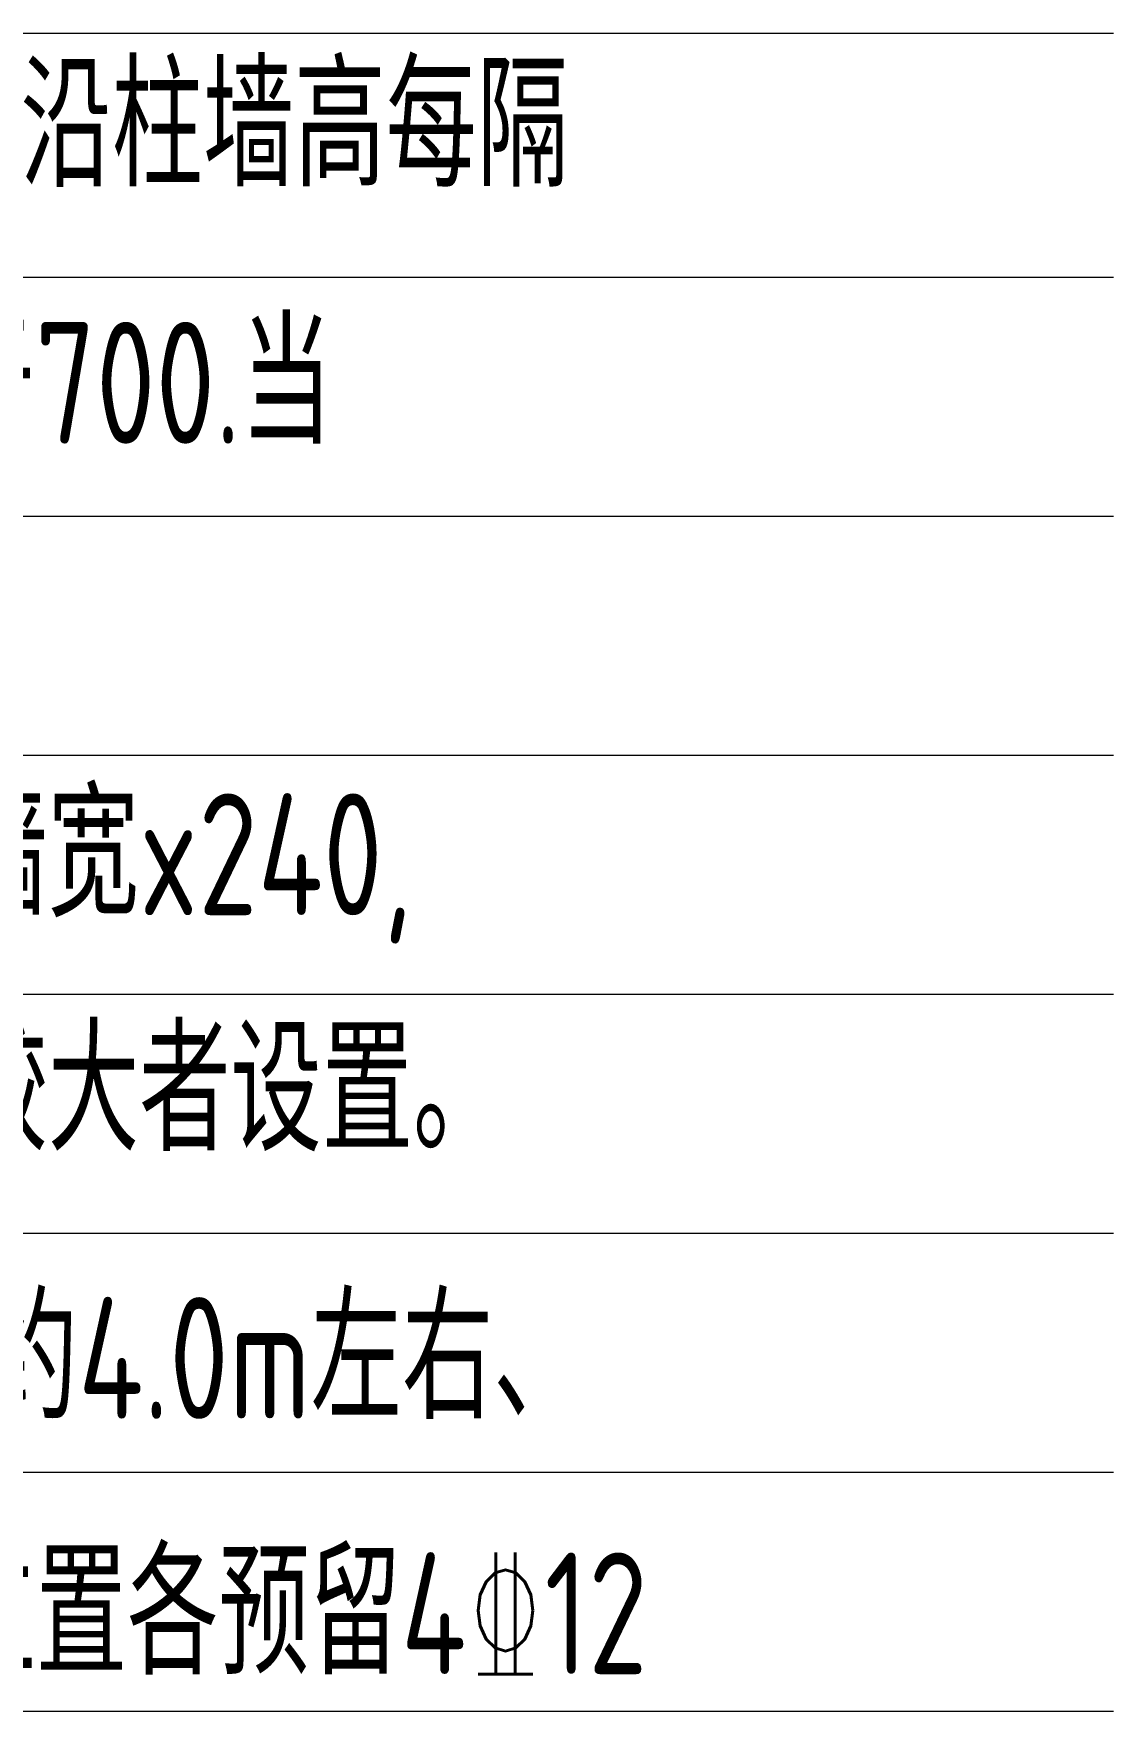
# Model space of a CAD drawing. Extents: x -2746917 to -971774, y -3334247 to -3250358.
# Drawn here: x -2451477 to -2447750, y -3309184 to -3303393 of the extents above; entities that cross this region are included whole.
import ezdxf

# ---------------------------------------------------------------- set-up
doc = ezdxf.new("R2010")
doc.units = 0
doc.header["$LTSCALE"] = 1000
doc.header["$MEASUREMENT"] = 0
doc.layers.add('JZSM', color=7, linetype='CONTINUOUS')
doc.layers.add('填充', color=9, linetype='CONTINUOUS')
doc.styles.add('TSSD_Rein', font='Tssdeng.shx', dxfattribs={"width": 0.75, "bigfont": 'hztxt.shx'})

msp = doc.modelspace()

# ---------------------------------------------------------------- linework, layer by layer
at = {"layer": '填充', "color": 250, "lineweight": 5}
for p, q in [((-2447750.36, -3303393.35), (-2469094.79, -3303393.35)), ((-2447750.36, -3304235.15), (-2469094.79, -3304235.15)), ((-2447750.36, -3305059.96), (-2469094.79, -3305059.96)), ((-2447750.36, -3305884.77), (-2469094.79, -3305884.77)), ((-2447750.36, -3306709.58), (-2469094.79, -3306709.58)), ((-2447750.36, -3307534.39), (-2469094.79, -3307534.39)), ((-2447750.36, -3308359.21), (-2469094.79, -3308359.21)), ((-2447750.36, -3309184.02), (-2469094.79, -3309184.02))]:
    msp.add_line(p, q, dxfattribs=at)

# ---------------------------------------------------------------- texts
at = {"layer": 'JZSM', "lineweight": 5, "style": 'TSSD_Rein', "width": 0.75}
for s, p in [('15.1砌体砌筑质量为B级。所有内外墙转角内外墙交接处应同时咬木差砌筑，与砌体填充墙连接的钢筋混凝土柱、构造柱应沿柱墙高每隔', (-2468451.44, -3303921.49, -327.77)), ('500配置2%%1326墙体拉筋，拉筋入墙长度，一、二级框架宜沿墙全长设置，三、四级级框架不应小于墙长的1/5且不小于700.当', (-2467870.92, -3304808.47, -327.77)), ('15.2墙高度大于时4.0m时，应在墙高度中部（一般结合门窗洞口上方过梁位置）设置通长的钢筋混凝土圈梁,圈梁截面为墙宽x240,', (-2468431.42, -3306435.97, -327.77)), ('配纵筋4%%13212,箍筋%%1326@200.柱（砼墙）施工时预埋4%%13212与圈梁筋焊接或搭接。圈梁遇过梁时，分别按截面、配筋较大者设置。', (-2467697.79, -3307249.8, -327.77)), ('15.3建筑外墙的阳角和阴角，大洞口两侧，楼电梯间四角（无柱时），墙长超过层高2倍时墙长中部，以及沿内、外墙每隔约4.0m左右、', (-2468577.74, -3308174.18, -327.77)), ('屋顶女儿墙每隔约3.0m左右设置一根构造柱，柱截面为墙宽x240,配纵筋4%%13212,箍筋%%1326@200，在上下楼层梁相应位置各预留4%%13212', (-2467901.47, -3309055.52, -327.77))]:
    msp.add_text(s, height=420, dxfattribs=at).set_placement(p)

doc.saveas('drawing.dxf')
